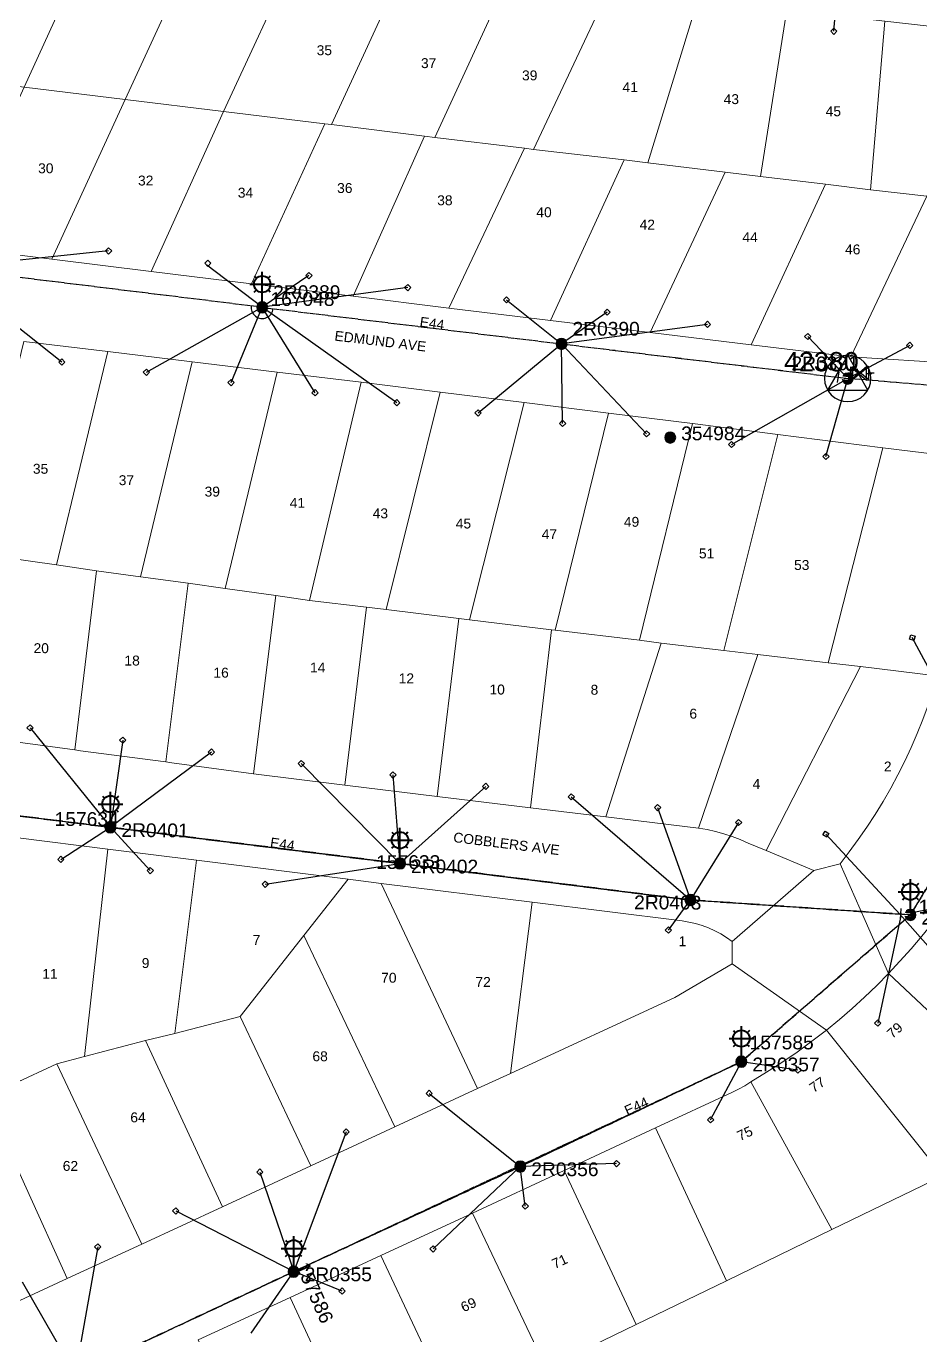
# Model space of a CAD drawing. Header units: metres. Extents: x 302407 to 305113, y 6184433 to 6187336.
# Drawn here: x 303175.6 to 303338.3, y 6186185 to 6186423.1 of the extents above; entities that cross this region are included whole.
import ezdxf
from ezdxf.enums import TextEntityAlignment as Align

# ---------------------------------------------------------------- set-up
doc = ezdxf.new("R2010")
doc.units = ezdxf.units.M
doc.linetypes.add('Cable Exist OH', pattern=[1, 1, 0])
doc.layers.get('0').update_dxf_attribs({"color": 6})
for name, color, linetype, lineweight in [('Cadastre Buildings_SP_EXT', 7, 'Continuous', 5), ('Cadastre Land Parcels_SP_EXT', 7, 'Continuous', 5), ('Cadastre Roads_SP_EXT', 7, 'Continuous', 5)]:
    doc.layers.add(name, color=color, linetype=linetype, lineweight=lineweight)
for name, color, linetype in [('Equip_LV_EXT', 7, 'Continuous'), ('Equip_SP_SL_EXT', 7, 'Continuous'), ('Mains_HV_EXT', 7, 'Continuous'), ('Mains_LV_EXT', 7, 'Continuous'), ('Mains_SL_EXT', 7, 'Continuous'), ('Services_SP_EXT', 7, 'Continuous'), ('Sub_SP_TR_HV_LV_EXT', 7, 'Continuous'), ('SupportsOH_SP_TR_HV_LV_SL_EXT', 7, 'Continuous')]:
    doc.layers.add(name, color=color, linetype=linetype)
doc.styles.add('iecARIAL', font='arial.ttf', dxfattribs={"height": 2})
doc.styles.add('POLE_LABEL', font='arial.ttf')
doc.styles.get("Standard").update_dxf_attribs({"font": 'arial.ttf'})

# ---------------------------------------------------------------- blocks, each defined once
blk = doc.blocks.new('SUB_POLE_EXT')
blk.add_wipeout([(0, 4.22), (0.42, 4.2), (0.83, 4.14), (1.21, 4.05), (1.62, 3.9), (1.99, 3.72), (2.35, 3.51), (2.68, 3.26), (2.99, 2.99), (3.28, 2.66), (3.52, 2.34), (3.76, 1.92), (3.9, 1.62), (4.04, 1.23), (4.18, 0.63), (4.22, 0), (4.18, -0.61), (4.06, -1.15), (3.9, -1.62), (3.58, -2.24), (3.22, -2.73), (2.97, -3.01), (2.68, -3.26), (2.36, -3.5), (2, -3.72), (1.64, -3.89), (1.25, -4.03), (0.82, -4.14), (0.42, -4.2), (0, -4.22), (-0.41, -4.2), (-0.8, -4.15), (-1.21, -4.05), (-1.62, -3.9), (-1.99, -3.73), (-2.35, -3.51), (-2.68, -3.26), (-2.96, -3.02), (-3.23, -2.72), (-3.51, -2.35), (-3.71, -2.01), (-3.91, -1.6), (-4.05, -1.21), (-4.16, -0.76), (-4.22, -0.14), (-4.21, 0.39), (-4.14, 0.83), (-4.03, 1.27), (-3.9, 1.63), (-3.71, 2.02), (-3.5, 2.37), (-3.28, 2.67), (-2.99, 2.99), (-2.68, 3.27), (-2.33, 3.52), (-1.98, 3.73), (-1.63, 3.9), (-1.2, 4.05), (-0.78, 4.15), (-0.4, 4.21)])
blk.add_line((2.16, 0.48), (2.16, 0.48, 0))
blk.add_lwpolyline([(-4.22, 0, 1), (4.22, 0, 1)], format="xyb", close=True)
blk.add_lwpolyline([(2.14, 0.52), (0, 4.22), (-3.66, -2.11), (3.66, -2.11)], close=True)
for tag, height, flags, p in [('ASSET_NUM', 3.5, 8, (2, 2)), ('STREET_CODE', 0.2, 9, (1.5, 0)), ('CONSTRUCTED_VOLTAGE', 0.2, 9, (1.5, -0.2)), ('OPERATING_VOLTAGE', 0.2, 9, (1.5, -0.6)), ('OPERATED_BY', 0.2, 9, (1.5, -0.8)), ('ORIENTATION', 0.2, 9, (1.5, -1.2)), ('OWNED_BY', 0.2, 9, (1.5, -1.4)), ('SECONDARY_VOLTAGE', 0.2, 9, (1.5, -1.6)), ('STATE', 0.2, 9, (1.5, -1.8)), ('SUBSTATION_TYPE', 0.2, 9, (1.5, -2)), ('NO_PHASES', 0.2, 9, (1.5, -0.4)), ('MAINTAINED_BY', 0.2, 9, (1.5, -1)), ('USAGE', 0.2, 9, (1.5, -2.2)), ('LEGEND', 0.2, 9, (1.5, -2.4)), ('STREETNAME', 0.2, 9, (1.5, -2.8)), ('SUBURB', 0.2, 9, (1.5, -3)), ('Z', 0.2, 1, (1.5, -3.4)), ('LOCATION', 0.2, 9, (1.5, -2.6)), ('NOTES', 0.2, 9, (1.5, -3.2))]:
    blk.add_attdef(tag, text='', height=height, dxfattribs=dict(flags=flags)).set_placement(p, align=Align.MIDDLE_LEFT)
blk = doc.blocks.new('LV_OH_LINKS_DISTFUSE_EXT')
for p, q in [((0, 0), (0.96, 0)), ((3.84, 0), (4.8, 0))]:
    blk.add_line(p, q)
blk.add_lwpolyline([(3.84, -1.2), (3.84, 1.2), (0.96, -1.2), (0.96, 1.2)], close=True)
at = {"flags": 9}
for tag, p in [('ACTUAL_STATUS', (0, 0)), ('CONSTRUCTED_VOLTAGE', (0, -0.2)), ('OPERATING_VOLTAGE', (0, -0.6)), ('ORIENTATION', (0, -0.8)), ('OWNED_BY', (0, -1)), ('STATE', (0, -1.2)), ('SWITCH_TYPE', (0, -1.4)), ('NO_PHASES', (0, -0.4)), ('USAGE', (0, -1.6)), ('NOTES', (0, -1.8))]:
    blk.add_attdef(tag, text='', height=0.2, dxfattribs=at).set_placement(p, align=Align.MIDDLE_LEFT)
at = {"flags": 1}
blk.add_attdef('Z', (0, 0), '', height=0.2, dxfattribs=at)
blk = doc.blocks.new('SL_LANTERN_EXT')
at = {"lineweight": 40}
for p, q in [((-1.46, 5.68), (-1.06, 5.28)), ((0, 1.97), (0, 6.47)), ((1.46, 5.68), (1.06, 5.28)), ((-2.25, 4.22), (2.25, 4.22)), ((-1.46, 2.76), (-1.06, 3.16)), ((0, 0), (0, 2.72)), ((1.46, 2.76), (1.06, 3.16))]:
    blk.add_line(p, q, dxfattribs=at)
blk.add_circle((0, 4.22), 1.5, dxfattribs=at)
at = {"style": 'iecARIAL', "flags": 8}
blk.add_attdef('ASSET_NUM', (1.5, 1.5), '', height=2.5, dxfattribs=at)
for tag, p, height, flags in [('OPERATING_VOLTAGE', (0.98, -1.65), 0.2, 9), ('ORIENTATION', (0.98, -1.85), 0.2, 9), ('OWNED_BY', (0.98, -2.05), 0.2, 9), ('STATE', (0.98, -2.25), 0.2, 9), ('CONSTRUCTED_VOLTAGE', (0.98, -0.65), 0.2, 9), ('CONTROL_TYPE', (0.98, -0.85), 0.2, 9), ('LANTERN_PURPOSE', (0.98, -1.05), 0.2, 9), ('LANTERN_TYPE', (0.98, -1.25), 0.2, 9), ('NO_PHASES', (0.98, -1.45), 0.2, 9), ('USAGE', (0.98, -2.45), 0.2, 9), ('LNUMBER', (2.18, -3.25), 2.5, 8), ('CEXIST', (0.98, -2.65), 0.2, 9), ('CNEW', (0.98, -2.85), 0.2, 9), ('CNUMBER', (0.98, -3.05), 0.2, 9), ('CREMOVE', (0.98, -3.25), 0.2, 9), ('CREPLACE', (0.98, -3.45), 0.2, 9), ('LKINGHEIGHT', (0.98, -3.65), 0.2, 9), ('LBRACKET', (0.98, -3.85), 0.2, 9), ('LBRACKETVOCAB', (0.98, -4.05), 0.2, 9), ('LCATEGORY', (0.98, -4.25), 0.2, 9), ('LCHARGE1', (0.98, -4.45), 0.2, 9), ('LCHARGE1PERCENT', (0.98, -4.65), 0.2, 9), ('LCHARGE2', (0.98, -4.85), 0.2, 9), ('LCHARGE2PERCENT', (0.98, -5.05), 0.2, 9), ('LCHARGE3', (0.98, -5.25), 0.2, 9), ('LCHARGE3PERCENT', (0.98, -5.45), 0.2, 9), ('LEXIST', (0.98, -5.65), 0.2, 9), ('LLAMP', (0.98, -5.85), 0.2, 9), ('LLAMPVOCAB', (0.98, -6.05), 0.2, 9), ('LMAST', (0.98, -6.25), 0.2, 9), ('LMASTVOCAB', (0.98, -6.45), 0.2, 9), ('LNEW', (0.98, -6.65), 0.2, 9), ('LANTNUMBER', (0.98, -6.85), 0.2, 9), ('LOUTREACH', (0.98, -7.25), 0.2, 9), ('STREETNAME', (0.98, -9.25), 0.2, 9), ('SUBURB', (0.98, -9.45), 0.2, 1), ('LOUTREACHVOCAB', (0.98, -7.45), 0.2, 9), ('LRATECODE', (0.98, -7.65), 0.2, 9), ('LREMOVE', (0.98, -7.85), 0.2, 9), ('LREPLACE', (0.98, -8.05), 0.2, 9), ('LTYPE', (0.98, -8.25), 0.2, 9), ('LTYPEVOCAB', (0.98, -8.45), 0.2, 9), ('LEGEND', (0.98, -8.65), 0.2, 9), ('LOCATION', (0.98, -8.85), 0.2, 9), ('NOTES', (0.98, -9.05), 0.2, 9)]:
    blk.add_attdef(tag, p, '', height=height, dxfattribs=dict(flags=flags))
blk = doc.blocks.new('CCP_EXT')
at = {"flags": 9}
blk.add_attdef('NOTES', text='', height=0.2, dxfattribs=at).set_placement((0, -2), align=Align.MIDDLE_LEFT)
blk.add_wipeout([(0, 0.57), (0.57, 0), (0, -0.57), (-0.57, 0)])
blk.add_lwpolyline([(-0.57, 0), (0, 0.57), (0.57, 0), (0, -0.57), (-0.57, 0)])
at = {"flags": 1}
blk.add_attdef('Z', (0, 0), '', height=0.2, dxfattribs=at)
at = {"flags": 9}
for tag, p in [('CCP_TYPE', (0, 0)), ('CONSTRUCTED_VOLTAGE', (0, -0.2)), ('OPERATING_VOLTAGE', (0, -0.6)), ('ORIENTATION', (0, -0.8)), ('OWNED_BY', (0, -1)), ('STATE', (0, -1.8)), ('NO_PHASES', (0, -0.4)), ('USAGE', (0, -1.2)), ('LEGEND', (0, -1.4)), ('LIFE_SUPPORT', (0, -1.6))]:
    blk.add_attdef(tag, text='', height=0.2, dxfattribs=at).set_placement(p, align=Align.MIDDLE_LEFT)
blk = doc.blocks.new('POLE_EXT')
blk.add_hatch(color=256).paths.add_polyline_path([(-1, 0, 1), (1, 0, 1)])
blk.add_lwpolyline([(-1, 0, 1), (1, 0, 1)], format="xyb", close=True)
for tag, height, flags, p in [('pNumber', 2.5, 8, (-17.84, 2.07)), ('OWNED_BY', 0.2, 9, (1.35, -0.4)), ('SPECIAL_USE', 0.2, 9, (1.35, -0.8)), ('STATE', 0.2, 9, (1.35, -1)), ('cLV', 0.2, 9, (1.35, -1.4)), ('hDepth', 0.2, 9, (1.35, -1.6)), ('hDia', 0.2, 9, (1.35, -1.8)), ('cHV', 0.2, 9, (1.35, -2)), ('PARENT', 0.2, 9, (1.35, -0.6)), ('USAGE', 0.2, 9, (1.35, -1.2)), ('LBRACKET', 0.2, 9, (1.35, -2.2)), ('LExisting', 0.2, 9, (1.35, -2.4)), ('cLinedev', 0.2, 9, (1.35, -3.4)), ('pExisting', 0.2, 9, (1.35, -3.8)), ('pFooting', 0.2, 9, (1.35, -4.4)), ('pNew', 0.2, 9, (1.35, -4.6)), ('LANTNUMBER', 0.2, 9, (1.35, -2.6)), ('LOther', 0.2, 9, (1.35, -2.8)), ('LRemove', 0.2, 9, (1.35, -3)), ('LEGEND', 0.2, 9, (1.35, -3.2)), ('LOCATION', 0.2, 9, (1.35, -3.6)), ('PFNUMBER', 0.2, 9, (1.35, -4)), ('NEWPFNUMBER', 0.2, 9, (1.35, -4.2)), ('pRelocate', 0.2, 9, (1.35, -5)), ('pRemove', 0.2, 9, (1.35, -5.2)), ('pReplace', 0.2, 9, (1.35, -5.4)), ('pStay', 0.2, 9, (1.35, -5.6)), ('pType', 0.2, 9, (1.35, -5.8)), ('cspan', 0.2, 9, (1.35, -6)), ('STREETNAME', 0.2, 9, (1.35, -6.2)), ('SUBURB', 0.2, 9, (1.35, -6.4)), ('OPERATED_BY', 0.2, 9, (1.36, -7.01)), ('NOTES', 0.2, 9, (1.35, -6.6)), ('MAINTAINED_BY', 0.2, 9, (1.36, -6.81))]:
    blk.add_attdef(tag, text='', height=height, dxfattribs=dict(flags=flags)).set_placement(p, align=Align.MIDDLE_LEFT)
at = {"style": 'POLE_LABEL'}
for tag, height, flags, p in [('ASSET_NUM', 2.5, 8, (2, 2)), ('STRUCTURE_PLANT_NUMBER', 0.2, 9, (1.35, 0.03)), ('STREET_CODE', 0.2, 9, (1.35, -0.2))]:
    blk.add_attdef(tag, text='', height=height, dxfattribs=dict(at, flags=flags)).set_placement(p, align=Align.MIDDLE_LEFT)
at = {"flags": 1}
blk.add_attdef('Z', (1.35, -7.33), '', height=0.2, dxfattribs=at)
blk = doc.blocks.new('End Shackle_EXT')
at = {"flags": 9}
blk.add_attdef('NOTES', text='', height=0.2, dxfattribs=at).set_placement((0, -1.6), align=Align.MIDDLE_LEFT)
blk.add_wipeout([(0, 0.25), (1.81, 0.25), (1.82, -0.25), (0, -0.25)])
blk.add_line((1.81, -1), (1.81, 1))
at = {"flags": 1}
blk.add_attdef('Z', (0, 0), '', height=0.2, dxfattribs=at)
at = {"flags": 9}
for tag, p in [('CONNECTOR_TYPE', (0, 0)), ('CONSTRUCTED_VOLTAGE', (0, -0.2)), ('OPERATING_VOLTAGE', (0, -0.6)), ('ORIENTATION', (0, -0.8)), ('OWNED_BY', (0, -1)), ('STATE', (0, -1.2)), ('NO_PHASES', (0, -0.4)), ('USAGE', (0, -1.4))]:
    blk.add_attdef(tag, text='', height=0.2, dxfattribs=at).set_placement(p, align=Align.MIDDLE_LEFT)

msp = doc.modelspace()

# ---------------------------------------------------------------- linework, layer by layer
at = {"layer": 'Cadastre Land Parcels_SP_EXT', "linetype": 'Continuous'}
for points in [[(303175.28, 6186412.05), (303188.62, 6186441.24), (303170.35, 6186443.36), (303157.01, 6186414.22), (303175.28, 6186412.05)], [(303207.07, 6186439), (303188.62, 6186441.24), (303175.28, 6186412.05), (303193.66, 6186409.8), (303207.07, 6186439)], [(303225.04, 6186436.76), (303207.07, 6186439), (303193.66, 6186409.8), (303211.54, 6186407.61), (303225.04, 6186436.76)], [(303244.58, 6186434.34), (303225.04, 6186436.76), (303211.54, 6186407.61), (303229.96, 6186405.38), (303231.18, 6186405.24), (303244.58, 6186434.34)], [(303263.33, 6186432.01), (303244.58, 6186434.34), (303231.18, 6186405.24), (303248.07, 6186403.13), (303249.98, 6186402.9), (303263.33, 6186432.01)], [(303266.25, 6186400.94), (303267.92, 6186400.74), (303281.57, 6186429.88), (303263.33, 6186432.01), (303249.98, 6186402.9), (303266.25, 6186400.94)], [(303297.81, 6186428), (303281.57, 6186429.88), (303267.92, 6186400.74), (303284.4, 6186398.82), (303288.69, 6186398.31), (303297.81, 6186428)], [(303313.97, 6186426.12), (303297.81, 6186428), (303288.69, 6186398.31), (303302.75, 6186396.59), (303309.16, 6186395.82), (303313.97, 6186426.12)], [(303331.81, 6186424.07), (303313.97, 6186426.12), (303309.16, 6186395.82), (303321, 6186394.42), (303329.21, 6186393.41), (303331.81, 6186424.07)], [(303348.45, 6186422.19), (303331.81, 6186424.07), (303329.21, 6186393.41), (303339.44, 6186392.2), (303351.26, 6186401.44), (303352.24, 6186417.76), (303348.45, 6186422.19)], [(303193.66, 6186409.8), (303175.28, 6186412.05), (303161.96, 6186382.99), (303180.31, 6186380.75), (303193.66, 6186409.8)], [(303211.54, 6186407.61), (303193.66, 6186409.8), (303180.31, 6186380.75), (303198.38, 6186378.52), (303211.54, 6186407.61)], [(303229.96, 6186405.38), (303211.54, 6186407.61), (303198.38, 6186378.52), (303216.62, 6186376.28), (303229.96, 6186405.38)], [(303231.18, 6186405.24), (303229.96, 6186405.38), (303216.62, 6186376.28), (303235.07, 6186374.03), (303248.07, 6186403.13), (303231.18, 6186405.24)], [(303249.98, 6186402.9), (303248.07, 6186403.13), (303235.07, 6186374.03), (303252.52, 6186371.89), (303266.25, 6186400.94), (303249.98, 6186402.9)], [(303284.4, 6186398.82), (303267.92, 6186400.74), (303266.25, 6186400.94), (303252.52, 6186371.89), (303270.97, 6186369.64), (303284.4, 6186398.82)], [(303302.75, 6186396.59), (303288.69, 6186398.31), (303284.4, 6186398.82), (303270.97, 6186369.64), (303289.13, 6186367.41), (303302.75, 6186396.59)], [(303321, 6186394.42), (303309.16, 6186395.82), (303302.75, 6186396.59), (303289.13, 6186367.41), (303307.48, 6186365.17), (303321, 6186394.42)], [(303190.46, 6186363.98), (303175.2, 6186365.81), (303165.79, 6186327.27), (303171.7, 6186326.5), (303181.12, 6186325.18), (303190.46, 6186363.98)], [(303205.81, 6186362.1), (303190.46, 6186363.98), (303181.12, 6186325.18), (303188.45, 6186324.12), (303196.44, 6186323.01), (303205.81, 6186362.1)], [(303221.25, 6186360.21), (303205.81, 6186362.1), (303196.44, 6186323.01), (303205.09, 6186321.86), (303211.82, 6186320.88), (303221.25, 6186360.21)], [(303227.16, 6186318.7), (303236.58, 6186358.4), (303221.25, 6186360.21), (303211.82, 6186320.88), (303221.06, 6186319.61), (303227.16, 6186318.7)], [(303250.91, 6186356.59), (303236.58, 6186358.4), (303227.16, 6186318.7), (303237.51, 6186317.49), (303241.09, 6186317.08), (303250.91, 6186356.59)], [(303266.17, 6186354.68), (303250.91, 6186356.59), (303241.09, 6186317.08), (303254.32, 6186315.45), (303256.27, 6186315.21), (303266.17, 6186354.68)], [(303271.81, 6186313.3), (303281.52, 6186352.77), (303266.17, 6186354.68), (303256.27, 6186315.21), (303271.18, 6186313.37), (303271.81, 6186313.3)], [(303296.84, 6186350.88), (303281.52, 6186352.77), (303271.81, 6186313.3), (303287.15, 6186311.47), (303296.84, 6186350.88)], [(303312.3, 6186348.9), (303296.84, 6186350.88), (303287.15, 6186311.47), (303291.14, 6186310.95), (303302.48, 6186309.6), (303312.3, 6186348.9)], [(303331.43, 6186346.48), (303312.3, 6186348.9), (303302.48, 6186309.6), (303308.68, 6186308.91), (303321.5, 6186307.37), (303331.43, 6186346.48)], [(303343.88, 6186344.92), (303331.43, 6186346.48), (303321.5, 6186307.37), (303327.34, 6186306.67), (303341.17, 6186304.98), (303342.18, 6186308.09), (303343.1, 6186311.25), (303343.95, 6186314.44), (303344.71, 6186317.64), (303345.39, 6186320.87), (303345.98, 6186324.11), (303346.49, 6186327.37), (303346.91, 6186330.64), (303347.25, 6186333.91), (303347.5, 6186337.2), (303347.67, 6186340.49), (303343.88, 6186344.92)], [(303188.45, 6186324.12), (303181.12, 6186325.18), (303171.7, 6186326.5), (303167.44, 6186293.8), (303168.64, 6186293.64), (303184.49, 6186291.53), (303188.45, 6186324.12)], [(303205.09, 6186321.86), (303196.44, 6186323.01), (303188.45, 6186324.12), (303184.49, 6186291.53), (303185.49, 6186291.37), (303201.03, 6186289.37), (303205.09, 6186321.86)], [(303221.06, 6186319.61), (303211.82, 6186320.88), (303205.09, 6186321.86), (303201.03, 6186289.37), (303202.13, 6186289.2), (303216.98, 6186287.19), (303221.06, 6186319.61)], [(303237.51, 6186317.49), (303227.16, 6186318.7), (303221.06, 6186319.61), (303216.98, 6186287.19), (303233.61, 6186285.13), (303237.51, 6186317.49)], [(303241.09, 6186317.08), (303237.51, 6186317.49), (303233.61, 6186285.13), (303250.36, 6186283.06), (303254.32, 6186315.45), (303241.09, 6186317.08)], [(303256.27, 6186315.21), (303254.32, 6186315.45), (303250.36, 6186283.06), (303267.32, 6186280.98), (303271.18, 6186313.37), (303256.27, 6186315.21)], [(303271.81, 6186313.3), (303271.18, 6186313.37), (303267.32, 6186280.98), (303281.06, 6186279.34), (303291.14, 6186310.95), (303287.15, 6186311.47), (303271.81, 6186313.3)], [(303308.68, 6186308.91), (303302.48, 6186309.6), (303291.14, 6186310.95), (303281.06, 6186279.34), (303297.9, 6186277.28), (303308.68, 6186308.91)], [(303321.5, 6186307.37), (303308.68, 6186308.91), (303297.9, 6186277.28), (303299.46, 6186277.03), (303301.01, 6186276.69), (303302.53, 6186276.27), (303304.04, 6186275.78), (303305.51, 6186275.21), (303306.96, 6186274.56), (303310.19, 6186273.22), (303327.34, 6186306.67), (303321.5, 6186307.37)], [(303341.17, 6186304.98), (303327.34, 6186306.67), (303310.19, 6186273.22), (303318.86, 6186269.6), (303323.64, 6186270.79), (303325.33, 6186272.98), (303326.96, 6186275.21), (303328.54, 6186277.49), (303330.04, 6186279.81), (303331.48, 6186282.17), (303332.86, 6186284.57), (303334.17, 6186287.01), (303335.41, 6186289.48), (303336.58, 6186291.99), (303337.68, 6186294.52), (303338.71, 6186297.09), (303339.67, 6186299.69), (303340.56, 6186302.31), (303341.37, 6186304.95), (303341.17, 6186304.98)], [(303181.22, 6186234.47), (303186.21, 6186235.75), (303190.47, 6186273.48), (303174.2, 6186275.53), (303171.13, 6186251.86), (303168.12, 6186228.4), (303181.22, 6186234.47)], [(303206.59, 6186271.47), (303190.47, 6186273.48), (303186.21, 6186235.75), (303197.36, 6186238.66), (303202.64, 6186239.98), (303206.59, 6186271.47)], [(303234.18, 6186268.03), (303206.59, 6186271.47), (303202.64, 6186239.98), (303214.55, 6186243.03), (303226.15, 6186257.77), (303234.18, 6186268.03)], [(303240.19, 6186267.26), (303234.18, 6186268.03), (303226.15, 6186257.77), (303242.68, 6186222.99), (303257.73, 6186229.96), (303240.19, 6186267.26)], [(303267.67, 6186263.87), (303240.19, 6186267.26), (303257.73, 6186229.96), (303263.72, 6186232.68), (303267.67, 6186263.87)], [(303304.02, 6186256.7), (303303.01, 6186257.42), (303301.96, 6186258.07), (303300.86, 6186258.65), (303299.73, 6186259.16), (303298.57, 6186259.59), (303297.38, 6186259.95), (303296.17, 6186260.23), (303294.95, 6186260.42), (303267.67, 6186263.87), (303263.72, 6186232.68), (303293.62, 6186246.49), (303304, 6186252.6), (303304.02, 6186256.7)], [(303379.97, 6186232.4), (303342.31, 6186262.39), (303340.45, 6186260.02), (303338.53, 6186257.67), (303336.55, 6186255.37), (303334.53, 6186253.11), (303332.45, 6186250.89), (303361.62, 6186223.5), (303379.97, 6186232.4)], [(303242.68, 6186222.99), (303226.15, 6186257.77), (303214.55, 6186243.03), (303227.39, 6186215.88), (303242.68, 6186222.99)], [(303361.62, 6186223.5), (303332.45, 6186250.89), (303330.32, 6186248.71), (303328.12, 6186246.57), (303325.85, 6186244.51), (303323.53, 6186242.51), (303321.16, 6186240.58), (303342.31, 6186214.09), (303361.62, 6186223.5)], [(303322.16, 6186204.31), (303342.31, 6186214.09), (303321.16, 6186240.58), (303318.52, 6186238.54), (303315.82, 6186236.58), (303313.08, 6186234.7), (303310.28, 6186232.9), (303307.44, 6186231.15), (303322.16, 6186204.31)], [(303196.67, 6186201.66), (303211.36, 6186208.46), (303197.36, 6186238.66), (303186.21, 6186235.75), (303181.22, 6186234.47), (303196.67, 6186201.66)], [(303196.67, 6186201.66), (303181.22, 6186234.47), (303168.12, 6186228.4), (303183.08, 6186195.38), (303196.67, 6186201.66)], [(303302.98, 6186194.97), (303322.16, 6186204.31), (303307.44, 6186231.15), (303306.31, 6186230.46), (303305.15, 6186229.81), (303303.97, 6186229.21), (303290.1, 6186222.78), (303302.98, 6186194.97)], [(303183.08, 6186195.38), (303168.12, 6186228.4), (303153.97, 6186221.93), (303169.32, 6186189.02), (303183.08, 6186195.38)], [(303286.57, 6186187.02), (303273.45, 6186215.05), (303256.79, 6186207.3), (303270.22, 6186179.08), (303286.57, 6186187.02)], [(303270.22, 6186179.08), (303256.79, 6186207.3), (303240.16, 6186199.59), (303253.6, 6186170.98), (303270.22, 6186179.08)], [(303253.6, 6186170.98), (303240.16, 6186199.59), (303223.66, 6186191.97), (303237.1, 6186162.95), (303253.6, 6186170.98)], [(303237.1, 6186162.95), (303223.66, 6186191.97), (303206.9, 6186184.24), (303220.7, 6186154.97), (303237.1, 6186162.95)]]:
    msp.add_lwpolyline(points, close=True, dxfattribs=at)
msp.add_lwpolyline([(303449.31, 6186266.54), (303404.08, 6186244.1), (303403.82, 6186243.97), (303393.51, 6186239.01), (303379.97, 6186232.4), (303361.62, 6186223.5), (303342.31, 6186214.09), (303322.16, 6186204.31), (303302.98, 6186194.97), (303286.57, 6186187.02), (303270.22, 6186179.08), (303253.6, 6186170.98), (303237.1, 6186162.95), (303220.7, 6186154.97), (303204.12, 6186146.9), (303188.4, 6186139.25), (303172.46, 6186131.49)], dxfattribs=at)
at = {"layer": 'Cadastre Roads_SP_EXT', "linetype": 'Continuous'}
msp.add_lwpolyline([(303338.71, 6186297.09), (303337.68, 6186294.52), (303336.58, 6186291.99), (303335.41, 6186289.48), (303334.17, 6186287.01), (303332.86, 6186284.57), (303331.48, 6186282.17), (303330.04, 6186279.81), (303328.54, 6186277.49), (303326.96, 6186275.21), (303325.33, 6186272.98), (303323.64, 6186270.79), (303328.19, 6186260.51), (303332.45, 6186250.89), (303334.53, 6186253.11), (303336.55, 6186255.37), (303338.53, 6186257.67)], dxfattribs=at)
at = {"layer": 'Mains_LV_EXT', "linetype": 'Continuous'}
msp.add_lwpolyline([(303216.57, 6186372.27, 1.021438), (303220.54, 6186371.78)], format="xyb", dxfattribs=at)
at = {"layer": 'Mains_LV_EXT', "linetype": 'Cable Exist OH'}
for points in [[(303140.67, 6186283.74), (303190.96, 6186277.46)], [(303243.61, 6186270.88), (303296.44, 6186264.24)], [(303224.28, 6186196.66), (303184.52, 6186178)]]:
    msp.add_lwpolyline(points, dxfattribs=at)
at = {"layer": 'Mains_SL_EXT', "linetype": 'Cable Exist OH'}
for points in [[(303190.96, 6186277.46), (303140.67, 6186283.74)], [(303143.44, 6186159.25), (303184.52, 6186178), (303224.28, 6186196.66)]]:
    msp.add_lwpolyline(points, dxfattribs=at)
at = {"layer": 'Services_SP_EXT'}
for points in [[(303334.74, 6186261.57), (303352.47, 6186264.95)], [(303334.59, 6186261.57), (303342.34, 6186252.84)], [(303216.55, 6186185.47), (303224.28, 6186196.66)], [(303174.93, 6186194.8), (303184.52, 6186178)]]:
    msp.add_lwpolyline(points, dxfattribs=at)

# ---------------------------------------------------------------- block references
at = {"layer": 'Equip_SP_SL_EXT'}
ref = msp.add_blockref('SL_LANTERN_EXT', (303218.55, 6186372.02), dxfattribs=at)
ref.add_attrib('ASSET_NUM', '167048', dxfattribs={"layer": '0', "height": 2.5, "style": 'iecARIAL'}).set_placement((303220.05, 6186373.52), align=Align.MIDDLE_LEFT)
ref = msp.add_blockref('SL_LANTERN_EXT', (303190.96, 6186277.46), dxfattribs=at)
ref.add_attrib('ASSET_NUM', '157634', dxfattribs={"layer": '0', "height": 2.5, "style": 'iecARIAL'}).set_placement((303192.46, 6186278.96), align=Align.MIDDLE_RIGHT)
ref = msp.add_blockref('SL_LANTERN_EXT', (303243.61, 6186270.88), dxfattribs=at)
ref.add_attrib('ASSET_NUM', '157633', dxfattribs={"layer": '0', "height": 2.5, "style": 'iecARIAL'}).set_placement((303245.11, 6186272.38), align=Align.TOP_CENTER)
ref = msp.add_blockref('SL_LANTERN_EXT', (303336.44, 6186261.53), dxfattribs=at)
ref.add_attrib('ASSET_NUM', '157584', dxfattribs={"layer": '0', "height": 2.5, "style": 'iecARIAL'}).set_placement((303337.94, 6186263.03), align=Align.MIDDLE_LEFT)
ref = msp.add_blockref('SL_LANTERN_EXT', (303305.7, 6186234.83), dxfattribs=at)
ref.add_attrib('ASSET_NUM', '157585', dxfattribs={"layer": '0', "height": 2.5, "style": 'iecARIAL'}).set_placement((303307.2, 6186236.33), align=Align.BOTTOM_LEFT)
ref = msp.add_blockref('SL_LANTERN_EXT', (303224.28, 6186196.66), dxfattribs=at)
ref.add_attrib('ASSET_NUM', '157586', dxfattribs={"layer": '0', "height": 2.5, "rotation": 293.7033, "style": 'iecARIAL'}).set_placement((303225.78, 6186198.16), align=Align.MIDDLE_LEFT)
at = {"layer": 'Sub_SP_TR_HV_LV_EXT'}
ref = msp.add_blockref('SUB_POLE_EXT', (303325.04, 6186359.08), dxfattribs=at)
ref.add_attrib('ASSET_NUM', '42380', dxfattribs={"layer": '0', "height": 3.5}).set_placement((303327.04, 6186359.33), align=Align.BOTTOM_RIGHT)
at = {"layer": 'SupportsOH_SP_TR_HV_LV_SL_EXT'}
ref = msp.add_blockref('POLE_EXT', (303190.96, 6186277.46), dxfattribs=at)
ref.add_attrib('ASSET_NUM', '2R0401', dxfattribs={"layer": '0', "height": 2.5, "rotation": 359.6296, "style": 'POLE_LABEL'}).set_placement((303192.96, 6186278.21), align=Align.TOP_LEFT)
ref = msp.add_blockref('POLE_EXT', (303243.61, 6186270.88), dxfattribs=at)
ref.add_attrib('ASSET_NUM', '2R0402', dxfattribs={"layer": '0', "height": 2.5, "rotation": 359.6296, "style": 'POLE_LABEL'}).set_placement((303245.61, 6186271.63), align=Align.TOP_LEFT)
ref = msp.add_blockref('POLE_EXT', (303296.44, 6186264.24), dxfattribs=at)
ref.add_attrib('ASSET_NUM', '2R0403', dxfattribs={"layer": '0', "height": 2.5, "rotation": 359.6296, "style": 'POLE_LABEL'}).set_placement((303298.44, 6186264.99), align=Align.TOP_RIGHT)
ref = msp.add_blockref('POLE_EXT', (303336.44, 6186261.53), dxfattribs=at)
ref.add_attrib('ASSET_NUM', '2R0358', dxfattribs={"layer": '0', "height": 2.5, "style": 'POLE_LABEL'}).set_placement((303338.44, 6186262.28), align=Align.TOP_LEFT)
ref = msp.add_blockref('POLE_EXT', (303265.49, 6186215.77), dxfattribs=at)
ref.add_attrib('ASSET_NUM', '2R0356', dxfattribs={"layer": '0', "height": 2.5, "style": 'POLE_LABEL'}).set_placement((303267.49, 6186216.52), align=Align.TOP_LEFT)

# ---------------------------------------------------------------- texts
at = {"layer": 'Cadastre Land Parcels_SP_EXT'}
for s, p in [('35', (303228.46, 6186417.87)), ('37', (303247.43, 6186415.52)), ('39', (303265.81, 6186413.29)), ('41', (303284.08, 6186411.15)), ('43', (303302.48, 6186408.97)), ('45', (303321.03, 6186406.77)), ('30', (303177.8, 6186396.4)), ('32', (303195.97, 6186394.17)), ('34', (303214.12, 6186391.95)), ('36', (303232.18, 6186392.81)), ('38', (303250.38, 6186390.58)), ('40', (303268.41, 6186388.41)), ('42', (303287.19, 6186386.15)), ('44', (303305.9, 6186383.88)), ('46', (303324.55, 6186381.64)), ('35', (303176.85, 6186341.75)), ('37', (303192.46, 6186339.68)), ('39', (303208.08, 6186337.61)), ('41', (303223.57, 6186335.56)), ('43', (303238.65, 6186333.65)), ('45', (303253.75, 6186331.8)), ('49', (303284.33, 6186332.11)), ('47', (303269.39, 6186329.87)), ('51', (303297.98, 6186326.36)), ('53', (303315.28, 6186324.25)), ('20', (303176.97, 6186309.13)), ('18', (303193.5, 6186306.88)), ('16', (303209.68, 6186304.68)), ('14', (303227.26, 6186305.62)), ('12', (303243.38, 6186303.64)), ('10', (303259.89, 6186301.61)), ('8', (303278.28, 6186301.57)), ('6', (303296.25, 6186297.22)), ('2', (303331.61, 6186287.61)), ('4', (303307.74, 6186284.45)), ('7', (303216.82, 6186256.06)), ('1', (303294.28, 6186255.83)), ('9', (303196.65, 6186251.87)), ('11', (303178.56, 6186249.91)), ('70', (303240.19, 6186249.2)), ('72', (303257.33, 6186248.44)), ('68', (303227.69, 6186234.92)), ('64', (303194.57, 6186223.8)), ('62', (303182.28, 6186214.98))]:
    msp.add_text(s, height=1.8, dxfattribs=at).set_placement(p)
for s, rotation, p in [('79', 42.4249, (303333.17, 6186238.92)), ('77', 34.3432, (303318.85, 6186229.11)), ('75', 24.9586, (303305.44, 6186220.39)), ('71', 24.9131, (303271.76, 6186197.11)), ('69', 24.8858, (303255.19, 6186189.24))]:
    msp.add_text(s, height=1.8, rotation=rotation, dxfattribs=at).set_placement(p)
at = {"layer": 'Cadastre Roads_SP_EXT'}
for s, rotation, p in [('EDMUND AVE', 353.0692, (303231.63, 6186365.98)), ('COBBLERS AVE', 352.9513, (303253.23, 6186274.78))]:
    msp.add_text(s, height=1.8, rotation=rotation, dxfattribs=at).set_placement(p)
at = {"layer": 'Mains_LV_EXT'}
for rotation, p in [(351.8988, (303247.11, 6186368.53)), (351.7408, (303219.9, 6186273.84)), (24.2329, (303284.94, 6186224.99))]:
    msp.add_text('E44', height=1.8, rotation=rotation, dxfattribs=at).set_placement(p)

# ---------------------------------------------------------------- next in the draw order: linework, layer by layer
at = {"layer": 'Cadastre Land Parcels_SP_EXT', "linetype": 'Continuous'}
for points in [[(303349.17, 6186365.59), (303351.26, 6186401.44), (303339.44, 6186392.2), (303325.61, 6186363.02), (303344.84, 6186361.8), (303349.17, 6186365.59)], [(303329.21, 6186393.41), (303321, 6186394.42), (303307.48, 6186365.17), (303325.61, 6186363.02), (303339.44, 6186392.2), (303329.21, 6186393.41)]]:
    msp.add_lwpolyline(points, close=True, dxfattribs=at)

# ---------------------------------------------------------------- next in the draw order: block references
at = {"layer": 'Equip_LV_EXT'}
for p in [(303324.63, 6186359.99), (303325.04, 6186360.08)]:
    msp.add_blockref('LV_OH_LINKS_DISTFUSE_EXT', p, dxfattribs=at)
at = {"layer": 'Services_SP_EXT'}
for p in [(303322.51, 6186422.21), (303190.62, 6186382.26), (303208.67, 6186380.03), (303227.06, 6186377.79), (303245.02, 6186375.59), (303262.99, 6186373.38), (303281.29, 6186371.14), (303299.54, 6186368.91), (303182.12, 6186362.07), (303197.49, 6186360.21), (303212.89, 6186358.33), (303228.16, 6186356.49), (303243.04, 6186354.67), (303257.81, 6186352.82), (303273.18, 6186350.9), (303288.47, 6186349.01), (303303.93, 6186347.07), (303321.07, 6186344.89), (303176.34, 6186295.54), (303193.19, 6186293.3), (303209.32, 6186291.15), (303225.65, 6186289.04), (303242.33, 6186286.97), (303259.2, 6186284.9), (303274.77, 6186283), (303290.47, 6186281.05), (303305.19, 6186278.33), (303181.93, 6186271.63), (303198.19, 6186269.59), (303219.12, 6186267.1), (303292.44, 6186258.76), (303330.51, 6186241.86), (303315.98, 6186233.31), (303248.92, 6186229.07), (303300.1, 6186224.26), (303233.83, 6186222.07), (303218.12, 6186214.77), (303283, 6186216.29), (303202.82, 6186207.69), (303266.4, 6186208.58), (303188.64, 6186201.14), (303249.63, 6186200.79), (303233.09, 6186193.12)]:
    msp.add_blockref('CCP_EXT', p, dxfattribs=at)
for p, rotation in [((303336.79, 6186311.95), 299.981639370405), ((303321.08, 6186276.21), 14.03624344689588)]:
    msp.add_blockref('CCP_EXT', p, dxfattribs=dict(at, rotation=rotation))
at = {"layer": 'SupportsOH_SP_TR_HV_LV_SL_EXT'}
ref = msp.add_blockref('POLE_EXT', (303325.05, 6186359.07), dxfattribs=at)
ref.add_attrib('ASSET_NUM', '2R0391', dxfattribs={"layer": '0', "height": 2.5, "style": 'POLE_LABEL'}).set_placement((303327.05, 6186359.82), align=Align.BOTTOM_RIGHT)

# ---------------------------------------------------------------- next in the draw order: linework, layer by layer
at = {"layer": 'Cadastre Buildings_SP_EXT', "linetype": 'Continuous'}
for points in [[(303227.39, 6186215.88), (303214.55, 6186243.03), (303202.64, 6186239.98), (303197.36, 6186238.66), (303211.36, 6186208.46), (303227.39, 6186215.88)], [(303286.57, 6186187.02), (303302.98, 6186194.97), (303290.1, 6186222.78), (303273.45, 6186215.05), (303286.57, 6186187.02)]]:
    msp.add_lwpolyline(points, close=True, dxfattribs=at)
at = {"layer": 'Cadastre Roads_SP_EXT', "linetype": 'Continuous'}
for points in [[(303174.2, 6186275.53), (303190.47, 6186273.48), (303206.59, 6186271.47), (303234.18, 6186268.03), (303240.19, 6186267.26), (303267.67, 6186263.87), (303294.95, 6186260.42), (303296.17, 6186260.23), (303297.38, 6186259.95), (303298.57, 6186259.59), (303299.73, 6186259.16), (303300.86, 6186258.65), (303301.96, 6186258.07), (303303.01, 6186257.42), (303304.02, 6186256.7), (303312.3, 6186263.89), (303318.86, 6186269.6), (303310.19, 6186273.22), (303306.96, 6186274.56), (303305.51, 6186275.21), (303304.04, 6186275.78), (303302.53, 6186276.27), (303301.01, 6186276.69), (303299.46, 6186277.03), (303297.9, 6186277.28), (303281.06, 6186279.34), (303267.32, 6186280.98), (303250.36, 6186283.06), (303233.61, 6186285.13), (303216.98, 6186287.19), (303202.13, 6186289.2), (303201.03, 6186289.37), (303185.49, 6186291.37), (303184.49, 6186291.53), (303168.64, 6186293.64)], [(303206.9, 6186184.24), (303223.66, 6186191.97), (303240.16, 6186199.59), (303256.79, 6186207.3), (303273.45, 6186215.05), (303290.1, 6186222.78), (303303.97, 6186229.21), (303305.15, 6186229.81), (303306.31, 6186230.46), (303307.44, 6186231.15), (303310.28, 6186232.9), (303313.08, 6186234.7), (303315.82, 6186236.58), (303318.52, 6186238.54), (303321.16, 6186240.58), (303321.16, 6186240.58), (303311.52, 6186247.34), (303304, 6186252.6), (303293.62, 6186246.49), (303263.72, 6186232.68), (303257.73, 6186229.96), (303242.68, 6186222.99), (303227.39, 6186215.88), (303211.36, 6186208.46), (303196.67, 6186201.66), (303183.08, 6186195.38), (303169.32, 6186189.02)]]:
    msp.add_lwpolyline(points, dxfattribs=at)
at = {"layer": 'Mains_LV_EXT', "linetype": 'Cable Exist OH'}
for points in [[(303218.55, 6186372.02), (303160.56, 6186379.14)], [(303218.55, 6186372.02), (303272.99, 6186365.37)], [(303190.96, 6186277.46), (303243.61, 6186270.88)], [(303305.7, 6186234.83), (303265.49, 6186215.77)], [(303265.49, 6186215.77), (303224.28, 6186196.66)]]:
    msp.add_lwpolyline(points, dxfattribs=at)
at = {"layer": 'Mains_SL_EXT', "linetype": 'Cable Exist OH'}
for points in [[(303218.55, 6186372.02), (303160.56, 6186379.14)], [(303243.61, 6186270.88), (303190.96, 6186277.46)], [(303224.28, 6186196.66), (303265.49, 6186215.77), (303305.7, 6186234.83)]]:
    msp.add_lwpolyline(points, dxfattribs=at)
at = {"layer": 'Services_SP_EXT'}
for points in [[(303322.51, 6186422.21), (303324.01, 6186439.7)], [(303190.62, 6186382.26), (303160.56, 6186379.14)], [(303218.55, 6186372.02), (303208.46, 6186379.66)], [(303182.12, 6186362.07), (303160.56, 6186379.14)], [(303227.06, 6186377.79), (303218.55, 6186372.02)], [(303245.02, 6186375.59), (303218.55, 6186372.02)], [(303262.99, 6186373.38), (303272.99, 6186365.37)], [(303197.49, 6186360.21), (303218.55, 6186372.02)], [(303212.89, 6186358.33), (303218.55, 6186372.02)], [(303228.16, 6186356.49), (303218.55, 6186372.02)], [(303243.04, 6186354.67), (303218.55, 6186372.02)], [(303281.29, 6186371.14), (303272.99, 6186365.37)], [(303299.54, 6186368.91), (303272.99, 6186365.37)], [(303257.81, 6186352.82), (303272.99, 6186365.37)], [(303273.18, 6186350.9), (303272.99, 6186365.37)], [(303288.47, 6186349.01), (303272.99, 6186365.37)], [(303303.93, 6186347.07), (303325.05, 6186359.07)], [(303321.07, 6186344.89), (303325.05, 6186359.07)], [(303351, 6186285.55), (303336.79, 6186311.95)], [(303176.34, 6186295.54), (303190.96, 6186277.46)], [(303193.19, 6186293.3), (303190.96, 6186277.46)], [(303209.32, 6186291.15), (303190.96, 6186277.46)], [(303225.65, 6186289.04), (303243.61, 6186270.88)], [(303242.33, 6186286.97), (303243.61, 6186270.88)], [(303259.2, 6186284.9), (303243.61, 6186270.88)], [(303274.77, 6186283), (303296.44, 6186264.24)], [(303290.47, 6186281.05), (303296.44, 6186264.24)], [(303181.93, 6186271.63), (303190.96, 6186277.46)], [(303198.19, 6186269.59), (303190.96, 6186277.46)], [(303305.19, 6186278.33), (303296.44, 6186264.24)], [(303334.59, 6186261.57), (303321.08, 6186276.21)], [(303219.12, 6186267.1), (303243.61, 6186270.88)], [(303292.44, 6186258.76), (303296.44, 6186264.24)], [(303334.74, 6186261.57), (303330.51, 6186241.86)], [(303300.1, 6186224.26), (303305.7, 6186234.83)], [(303315.98, 6186233.31), (303305.7, 6186234.83)], [(303248.92, 6186229.07), (303265.49, 6186215.77)], [(303233.83, 6186222.07), (303224.28, 6186196.66)], [(303249.63, 6186200.79), (303265.49, 6186215.77)], [(303283, 6186216.29), (303265.49, 6186215.77)], [(303266.4, 6186208.58), (303265.49, 6186215.77)], [(303218.12, 6186214.77), (303224.28, 6186196.66)], [(303202.82, 6186207.69), (303224.28, 6186196.66)], [(303188.64, 6186201.14), (303184.52, 6186178)], [(303233.09, 6186193.12), (303224.28, 6186196.66)]]:
    msp.add_lwpolyline(points, dxfattribs=at)

# ---------------------------------------------------------------- next in the draw order: block references
for p in [(303317.77, 6186366.71), (303336.33, 6186365.09)]:
    msp.add_blockref('CCP_EXT', p, dxfattribs=at)
at = {"layer": 'SupportsOH_SP_TR_HV_LV_SL_EXT'}
ref = msp.add_blockref('POLE_EXT', (303218.55, 6186372.02), dxfattribs=at)
ref.add_attrib('ASSET_NUM', '2R0389', dxfattribs={"layer": '0', "height": 2.5, "style": 'POLE_LABEL'}).set_placement((303220.55, 6186372.77), align=Align.BOTTOM_LEFT)
ref = msp.add_blockref('POLE_EXT', (303272.99, 6186365.37), dxfattribs=at)
ref.add_attrib('ASSET_NUM', '2R0390', dxfattribs={"layer": '0', "height": 2.5, "style": 'POLE_LABEL'}).set_placement((303274.99, 6186366.12), align=Align.BOTTOM_LEFT)
ref = msp.add_blockref('POLE_EXT', (303292.75, 6186348.34), dxfattribs=at)
ref.add_attrib('ASSET_NUM', '354984', dxfattribs={"layer": '0', "height": 2.5, "style": 'POLE_LABEL'}).set_placement((303294.75, 6186349.09), align=Align.MIDDLE_LEFT)
ref = msp.add_blockref('POLE_EXT', (303305.7, 6186234.83), dxfattribs=at)
ref.add_attrib('ASSET_NUM', '2R0357', dxfattribs={"layer": '0', "height": 2.5, "style": 'POLE_LABEL'}).set_placement((303307.7, 6186235.58), align=Align.TOP_LEFT)
ref = msp.add_blockref('POLE_EXT', (303224.28, 6186196.66), dxfattribs=at)
ref.add_attrib('ASSET_NUM', '2R0355', dxfattribs={"layer": '0', "height": 2.5, "style": 'POLE_LABEL'}).set_placement((303226.28, 6186197.41), align=Align.TOP_LEFT)

# ---------------------------------------------------------------- next in the draw order: linework, layer by layer
at = {"layer": 'Cadastre Roads_SP_EXT', "linetype": 'Continuous'}
msp.add_lwpolyline([(303175.2, 6186365.81), (303190.46, 6186363.98), (303205.81, 6186362.1), (303221.25, 6186360.21), (303236.58, 6186358.4), (303250.91, 6186356.59), (303266.17, 6186354.68), (303281.52, 6186352.77), (303296.84, 6186350.88), (303312.3, 6186348.9), (303331.43, 6186346.48), (303343.88, 6186344.92), (303344.36, 6186353.37), (303344.84, 6186361.8), (303325.61, 6186363.02), (303307.48, 6186365.17), (303289.13, 6186367.41), (303270.97, 6186369.64), (303252.52, 6186371.89), (303235.07, 6186374.03), (303216.62, 6186376.28), (303198.38, 6186378.52), (303180.31, 6186380.75), (303161.96, 6186382.99)], dxfattribs=at)
at = {"layer": 'Services_SP_EXT'}
for points in [[(303317.77, 6186366.71), (303325.05, 6186359.07)], [(303336.33, 6186365.09), (303325.05, 6186359.07)]]:
    msp.add_lwpolyline(points, dxfattribs=at)

# ---------------------------------------------------------------- next in the draw order: block references
at = {"layer": 'Mains_LV_EXT', "rotation": 175.0642349055886}
msp.add_blockref('End Shackle_EXT', (303336.44, 6186261.53), dxfattribs=at)

# ---------------------------------------------------------------- next in the draw order: linework, layer by layer
at = {"layer": 'Mains_HV_EXT', "linetype": 'Cable Exist OH'}
for points in [[(303336.44, 6186261.53), (303352.01, 6186287.21), (303361.71, 6186316.92)], [(303110.76, 6186287.77), (303140.67, 6186283.74), (303296.44, 6186264.24), (303336.44, 6186261.53)], [(303184.52, 6186178), (303305.7, 6186234.83), (303336.44, 6186261.53)]]:
    msp.add_lwpolyline(points, dxfattribs=at)
at = {"layer": 'Mains_LV_EXT', "linetype": 'Cable Exist OH'}
for points in [[(303352.01, 6186287.21), (303336.44, 6186261.53), (303305.7, 6186234.83)], [(303296.44, 6186264.24), (303336.44, 6186261.53)]]:
    msp.add_lwpolyline(points, dxfattribs=at)
at = {"layer": 'Mains_SL_EXT', "linetype": 'Cable Exist OH'}
for points in [[(303336.44, 6186261.53), (303296.44, 6186264.24), (303243.61, 6186270.88)], [(303305.7, 6186234.83), (303336.44, 6186261.53)]]:
    msp.add_lwpolyline(points, dxfattribs=at)

# ---------------------------------------------------------------- next in the draw order: block references
at = {"layer": 'Mains_SL_EXT', "rotation": 172.0006022913194}
msp.add_blockref('End Shackle_EXT', (303325.05, 6186359.07), dxfattribs=at)

# ---------------------------------------------------------------- next in the draw order: linework, layer by layer
at = {"layer": 'Mains_HV_EXT', "linetype": 'Cable Exist OH'}
msp.add_lwpolyline([(303365.63, 6186355.68), (303325.04, 6186359.08)], dxfattribs=at)
at = {"layer": 'Mains_LV_EXT', "linetype": 'Cable Exist OH'}
for points in [[(303272.99, 6186365.37), (303325.04, 6186359.08)], [(303365.63, 6186355.68), (303325.04, 6186359.08)]]:
    msp.add_lwpolyline(points, dxfattribs=at)
at = {"layer": 'Mains_SL_EXT', "linetype": 'Cable Exist OH'}
msp.add_lwpolyline([(303218.55, 6186372.02), (303272.99, 6186365.37), (303325.05, 6186359.07)], dxfattribs=at)

doc.saveas('drawing.dxf')
